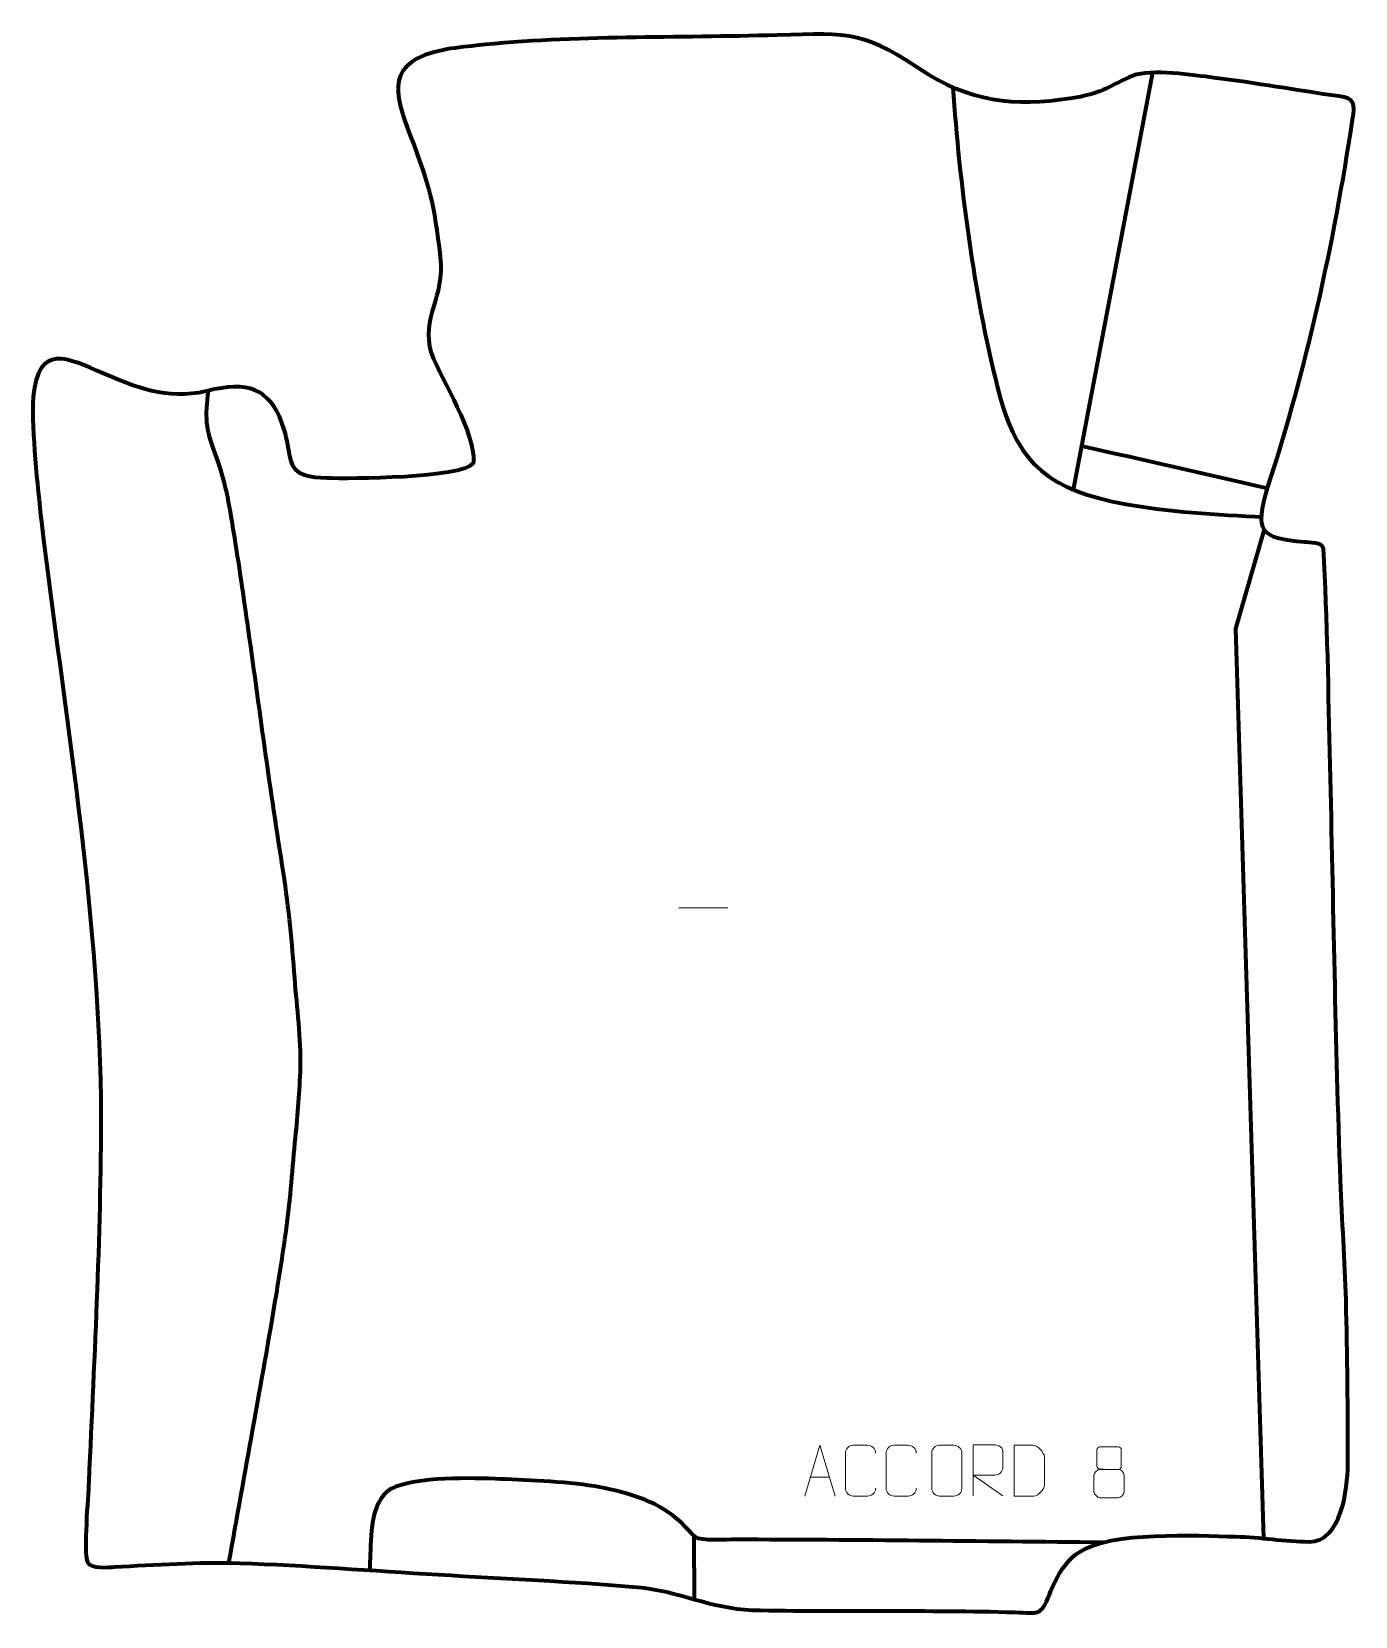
# Model space of a CAD drawing. Header units: millimetres. Extents: x -589 to 61, y 97 to 875.
import ezdxf

# ---------------------------------------------------------------- set-up
doc = ezdxf.new("R2010")
doc.units = ezdxf.units.MM
doc.header["$MEASUREMENT"] = 0
doc.layers.add('layer 2', color=7, linetype='Continuous')
doc.layers.add('layer 3', color=7, linetype='Continuous')

msp = doc.modelspace()

# ---------------------------------------------------------------- linework, layer by layer
at = {"layer": 'layer 2', "color": 142, "lineweight": 158}
for points in [[(-38.5508, 855.01), (-38.5508, 855.01), (-77.739, 649.2521), (-77.739, 649.2521)], [(-73.4435, 671.8053), (-42.9726, 664.87), (-12.5018, 657.9344), (17.969, 650.999)], [(-263.4722, 105.2868), (-263.4722, 105.2868), (-263.7504, 136.4653), (-263.7504, 136.4653)]]:
    msp.add_open_spline(points, degree=3, dxfattribs=at)
for points, knots in [([(-136.6506, 847.7694), (-133.3283, 800.7825), (-126.4156, 746.6175), (-114.8511, 701.0226), (-114.8511, 701.0226), (-106.0643, 666.3793), (-93.8238, 652.4171), (-58.4171, 644.4286), (-58.4171, 644.4286), (-35.1793, 639.7004), (-11.7177, 638.1591), (11.9114, 637.0224), (11.9114, 637.0224), (11.9114, 637.0224), (14.9814, 636.8747), (14.9814, 636.8747)], [0, 0, 0, 0, 0.2, 0.2, 0.2, 0.2, 0.4, 0.4, 0.4, 0.4, 0.6, 0.6, 0.6, 0.6, 1, 1, 1, 1]), ([(-492.1763, 123.2342), (-484.5548, 167.1688), (-476.1766, 210.9621), (-468.904, 254.9583), (-468.904, 254.9583), (-467.1991, 265.3406), (-465.5835, 275.7373), (-464.1221, 286.1568), (-464.1221, 286.1568), (-464.1221, 286.1568), (-463.9132, 287.6461), (-463.9132, 287.6461), (-463.9132, 287.6461), (-461.8833, 302.3772), (-460.9503, 317.3113), (-459.5115, 332.1161), (-459.5115, 332.1161), (-458.3636, 343.5784), (-457.422, 354.8758), (-457.0487, 366.3963), (-457.0487, 366.3963), (-456.6767, 380.5495), (-458.8044, 395.9619), (-459.8808, 410.1786), (-459.8808, 410.1786), (-461.1524, 427.6149), (-462.7321, 444.7081), (-465.4206, 461.9971), (-465.4206, 461.9971), (-471.9269, 502.6561), (-477.3787, 544.1241), (-483.1378, 584.9489), (-483.1378, 584.9489), (-483.1378, 584.9489), (-483.3467, 586.4304), (-483.3467, 586.4304), (-483.3467, 586.4304), (-485.3617, 600.7207), (-487.4649, 614.9831), (-489.7718, 629.2297), (-489.7718, 629.2297), (-492.1603, 643.9232), (-493.7082, 653.8435), (-498.9464, 667.9858), (-498.9464, 667.9858), (-503.6769, 680.2641), (-503.9386, 685.764), (-502.1804, 698.7885)], [0, 0, 0, 0, 0.07692308, 0.07692308, 0.07692308, 0.07692308, 0.15384615, 0.15384615, 0.15384615, 0.15384615, 0.23076923, 0.23076923, 0.23076923, 0.23076923, 0.30769231, 0.30769231, 0.30769231, 0.30769231, 0.38461538, 0.38461538, 0.38461538, 0.38461538, 0.46153846, 0.46153846, 0.46153846, 0.46153846, 0.53846154, 0.53846154, 0.53846154, 0.53846154, 0.61538462, 0.61538462, 0.61538462, 0.61538462, 0.69230769, 0.69230769, 0.69230769, 0.69230769, 0.76923077, 0.76923077, 0.76923077, 0.76923077, 0.84615385, 0.84615385, 0.84615385, 0.84615385, 1, 1, 1, 1]), ([(16.2241, 630.6327), (16.2241, 630.6327), (2.1333, 581.9315), (2.1333, 581.9315), (2.1333, 581.9315), (2.1333, 581.9315), (16.0152, 135.2181), (16.0152, 135.2181)], [0, 0, 0, 0, 0.33333333, 0.33333333, 0.33333333, 0.33333333, 1, 1, 1, 1]), ([(-62.818, 133.2507), (-123.0567, 133.7304), (-183.2901, 134.586), (-243.5319, 134.645), (-243.5319, 134.645), (-247.4199, 134.6483), (-260.4927, 133.6981), (-263.1322, 135.9216), (-263.1322, 135.9216), (-265.839, 138.2017), (-268.5388, 141.871), (-272.0076, 144.7546), (-272.0076, 144.7546), (-283.3354, 154.1712), (-296.1307, 157.5118), (-310.2306, 160.3768), (-310.2306, 160.3768), (-323.522, 163.0065), (-344.7951, 163.841), (-358.6834, 164.3704), (-358.6834, 164.3704), (-372.9171, 164.9131), (-399.9334, 165.6922), (-412.7336, 159.6034), (-412.7336, 159.6034), (-423.0868, 152.6975), (-422.4111, 136.1775), (-422.8528, 125.1325), (-422.8528, 125.1325), (-422.9369, 123.2919), (-423.0245, 121.4573), (-423.1259, 119.6175)], [0, 0, 0, 0, 0.11111111, 0.11111111, 0.11111111, 0.11111111, 0.22222222, 0.22222222, 0.22222222, 0.22222222, 0.33333333, 0.33333333, 0.33333333, 0.33333333, 0.44444444, 0.44444444, 0.44444444, 0.44444444, 0.55555556, 0.55555556, 0.55555556, 0.55555556, 0.66666667, 0.66666667, 0.66666667, 0.66666667, 0.77777778, 0.77777778, 0.77777778, 0.77777778, 1, 1, 1, 1])]:
    msp.add_open_spline(points, degree=3, knots=knots, dxfattribs=at)
at = {"layer": 'layer 2', "color": 250, "lineweight": 9}
for points in [[(-271.1786, 444.8665), (-271.1786, 444.8665), (-247.2006, 444.8665), (-247.2006, 444.8665)], [(-206.6909, 165.2611), (-206.6909, 165.2611), (-197.1952, 165.2611), (-197.1952, 165.2611)]]:
    msp.add_open_spline(points, degree=3, dxfattribs=at)
for points, knots in [([(-209.4135, 156.0117), (-209.4135, 156.0117), (-202.0425, 180.9652), (-202.0425, 180.9652), (-202.0425, 180.9652), (-202.0425, 180.9652), (-194.4726, 156.0117), (-194.4726, 156.0117)], [0, 0, 0, 0, 0.33333333, 0.33333333, 0.33333333, 0.33333333, 1, 1, 1, 1]), ([(-174.5752, 159.8224), (-174.715, 157.499), (-176.3922, 156.0194), (-178.5399, 156.0086), (-178.5399, 156.0086), (-180.8718, 156.009), (-183.2037, 156.009), (-185.5352, 156.0086), (-185.5352, 156.0086), (-187.4602, 155.9032), (-189.4323, 157.7877), (-189.4211, 159.805), (-189.4211, 159.805), (-189.4207, 165.5751), (-189.4207, 171.3448), (-189.4211, 177.1141), (-189.4211, 177.1141), (-189.4169, 179.2522), (-187.6702, 180.9714), (-185.5178, 180.9579), (-185.5178, 180.9579), (-183.1921, 180.9579), (-180.866, 180.9579), (-178.5399, 180.9579), (-178.5399, 180.9579), (-176.5933, 180.9934), (-174.6019, 179.5019), (-174.5752, 177.0643)], [0, 0, 0, 0, 0.125, 0.125, 0.125, 0.125, 0.25, 0.25, 0.25, 0.25, 0.375, 0.375, 0.375, 0.375, 0.5, 0.5, 0.5, 0.5, 0.625, 0.625, 0.625, 0.625, 0.75, 0.75, 0.75, 0.75, 1, 1, 1, 1]), ([(-154.5752, 159.8224), (-154.715, 157.499), (-156.3922, 156.0194), (-158.5399, 156.0086), (-158.5399, 156.0086), (-160.8718, 156.009), (-163.2037, 156.009), (-165.5352, 156.0086), (-165.5352, 156.0086), (-167.4602, 155.9032), (-169.4323, 157.7877), (-169.4211, 159.805), (-169.4211, 159.805), (-169.4207, 165.5751), (-169.4207, 171.3448), (-169.4211, 177.1141), (-169.4211, 177.1141), (-169.4169, 179.2522), (-167.6702, 180.9714), (-165.5178, 180.9579), (-165.5178, 180.9579), (-163.1921, 180.9579), (-160.866, 180.9579), (-158.5399, 180.9579), (-158.5399, 180.9579), (-156.5933, 180.9934), (-154.6019, 179.5019), (-154.5752, 177.0643)], [0, 0, 0, 0, 0.125, 0.125, 0.125, 0.125, 0.25, 0.25, 0.25, 0.25, 0.375, 0.375, 0.375, 0.375, 0.5, 0.5, 0.5, 0.5, 0.625, 0.625, 0.625, 0.625, 0.75, 0.75, 0.75, 0.75, 1, 1, 1, 1]), ([(-143.1321, 180.9574), (-140.8064, 180.9574), (-138.4803, 180.9574), (-136.1542, 180.9574), (-136.1542, 180.9574), (-134.2076, 180.993), (-132.2162, 179.5014), (-132.1895, 177.0638), (-132.1895, 177.0638), (-132.1899, 171.3169), (-132.1899, 165.5696), (-132.1895, 159.8219), (-132.1895, 159.8219), (-132.3293, 157.4985), (-134.0065, 156.0189), (-136.1542, 156.0081), (-136.1542, 156.0081), (-138.4861, 156.0085), (-140.818, 156.0085), (-143.1495, 156.0081), (-143.1495, 156.0081), (-145.0745, 155.9027), (-147.0466, 157.7872), (-147.0354, 159.8045), (-147.0354, 159.8045), (-147.0351, 165.5746), (-147.0351, 171.3443), (-147.0354, 177.1136), (-147.0354, 177.1136), (-147.0312, 179.2517), (-145.2845, 180.9709), (-143.1321, 180.9574)], [0, 0, 0, 0, 0.11111111, 0.11111111, 0.11111111, 0.11111111, 0.22222222, 0.22222222, 0.22222222, 0.22222222, 0.33333333, 0.33333333, 0.33333333, 0.33333333, 0.44444444, 0.44444444, 0.44444444, 0.44444444, 0.55555556, 0.55555556, 0.55555556, 0.55555556, 0.66666667, 0.66666667, 0.66666667, 0.66666667, 0.77777778, 0.77777778, 0.77777778, 0.77777778, 1, 1, 1, 1]), ([(-126.6977, 156.1958), (-126.6977, 156.1958), (-126.6977, 181.1493), (-126.6977, 181.1493), (-126.6977, 181.1493), (-123.1029, 181.1493), (-119.5074, 181.1493), (-115.9122, 181.1493), (-115.9122, 181.1493), (-113.5869, 181.1116), (-112.0296, 179.6216), (-112.0337, 177.2552), (-112.0337, 177.2552), (-112.0341, 175.2197), (-112.0341, 172.1603), (-112.0337, 170.1243), (-112.0337, 170.1243), (-112.0402, 168.2488), (-113.8525, 166.307), (-115.862, 166.2879), (-115.862, 166.2879), (-115.862, 166.2879), (-126.6977, 166.2879), (-126.6977, 166.2879), (-126.6977, 166.2879), (-126.6977, 166.2879), (-112.043, 156.1958), (-112.043, 156.1958)], [0, 0, 0, 0, 0.125, 0.125, 0.125, 0.125, 0.25, 0.25, 0.25, 0.25, 0.375, 0.375, 0.375, 0.375, 0.5, 0.5, 0.5, 0.5, 0.625, 0.625, 0.625, 0.625, 0.75, 0.75, 0.75, 0.75, 1, 1, 1, 1]), ([(-106.4711, 156.0345), (-104.1393, 156.0349), (-99.1891, 156.0109), (-96.8576, 156.0106), (-96.8576, 156.0106), (-94.9326, 155.9052), (-91.614, 159.4468), (-91.6252, 161.4641), (-91.6252, 161.4641), (-91.6256, 167.2342), (-91.6256, 169.4039), (-91.6252, 175.1732), (-91.6252, 175.1732), (-91.6295, 177.3113), (-95.004, 180.9714), (-97.1564, 180.9579), (-97.1564, 180.9579), (-99.4821, 180.9579), (-104.2064, 180.9579), (-106.5325, 180.9579), (-106.5325, 180.9579), (-106.5321, 175.211), (-106.4708, 161.7818), (-106.4711, 156.0345)], [0, 0, 0, 0, 0.14285714, 0.14285714, 0.14285714, 0.14285714, 0.28571429, 0.28571429, 0.28571429, 0.28571429, 0.42857143, 0.42857143, 0.42857143, 0.42857143, 0.57142857, 0.57142857, 0.57142857, 0.57142857, 0.71428571, 0.71428571, 0.71428571, 0.71428571, 1, 1, 1, 1]), ([(-65.8499, 178.7099), (-65.8499, 176.4969), (-65.8499, 172.8146), (-65.8499, 170.6013), (-65.8499, 170.6013), (-65.8349, 170.0939), (-65.0275, 169.1625), (-64.3274, 169.1637), (-64.3274, 169.1637), (-61.3575, 169.1639), (-58.3873, 169.079), (-55.4169, 169.0787), (-55.4169, 169.0787), (-54.6198, 169.0829), (-53.8991, 169.8732), (-53.9017, 170.5939), (-53.9017, 170.5939), (-53.902, 172.8099), (-53.902, 176.4946), (-53.9017, 178.7099), (-53.9017, 178.7099), (-53.9202, 179.4207), (-54.5316, 180.1811), (-55.3655, 180.1737), (-55.3655, 180.1737), (-58.3826, 180.1734), (-61.3995, 180.1734), (-64.4161, 180.1737), (-64.4161, 180.1737), (-65.0425, 180.1813), (-65.8666, 179.4703), (-65.8499, 178.7099)], [0, 0, 0, 0, 0.11111111, 0.11111111, 0.11111111, 0.11111111, 0.22222222, 0.22222222, 0.22222222, 0.22222222, 0.33333333, 0.33333333, 0.33333333, 0.33333333, 0.44444444, 0.44444444, 0.44444444, 0.44444444, 0.55555556, 0.55555556, 0.55555556, 0.55555556, 0.66666667, 0.66666667, 0.66666667, 0.66666667, 0.77777778, 0.77777778, 0.77777778, 0.77777778, 1, 1, 1, 1]), ([(-67.3087, 166.1917), (-67.3087, 163.0209), (-67.3087, 161.3188), (-67.3087, 158.1474), (-67.3087, 158.1474), (-67.3172, 156.9255), (-65.6193, 155.2328), (-64.3667, 155.2243), (-64.3667, 155.2243), (-61.3836, 155.2246), (-58.4003, 155.2246), (-55.4169, 155.2243), (-55.4169, 155.2243), (-54.0936, 155.236), (-52.4732, 156.8576), (-52.4843, 158.1568), (-52.4843, 158.1568), (-52.4846, 161.325), (-52.4846, 163.0238), (-52.4843, 166.1917), (-52.4843, 166.1917), (-52.554, 167.5721), (-54.1318, 169.1507), (-55.4372, 169.1446), (-55.4372, 169.1446), (-58.4138, 169.1443), (-61.3904, 169.1443), (-64.3667, 169.1446), (-64.3667, 169.1446), (-65.4462, 169.151), (-67.2925, 167.5721), (-67.3087, 166.1917)], [0, 0, 0, 0, 0.11111111, 0.11111111, 0.11111111, 0.11111111, 0.22222222, 0.22222222, 0.22222222, 0.22222222, 0.33333333, 0.33333333, 0.33333333, 0.33333333, 0.44444444, 0.44444444, 0.44444444, 0.44444444, 0.55555556, 0.55555556, 0.55555556, 0.55555556, 0.66666667, 0.66666667, 0.66666667, 0.66666667, 0.77777778, 0.77777778, 0.77777778, 0.77777778, 1, 1, 1, 1])]:
    msp.add_open_spline(points, degree=3, knots=knots, dxfattribs=at)
at = {"layer": 'layer 3', "color": 242, "lineweight": 158}
msp.add_open_spline([(-370.8259, 868.3303), (-322.216, 873.422), (-271.9387, 871.9442), (-222.964, 873.4568), (-222.964, 873.4568), (-186.108, 874.6513), (-179.8761, 875.1288), (-148.7546, 854.0573), (-148.7546, 854.0573), (-124.2605, 839.2328), (-101.5819, 838.2126), (-73.9486, 843.2119), (-73.9486, 843.2119), (-60.47, 846.0288), (-59.2809, 849.0031), (-48.1787, 853.471), (-48.1787, 853.471), (-39.4887, 856.9682), (-17.9779, 853.7122), (-8.5852, 852.5402), (-8.5852, 852.5402), (12.1142, 849.9574), (32.4184, 846.2815), (52.9854, 843.4196), (52.9854, 843.4196), (61.0507, 842.3199), (60.8757, 839.9178), (59.737, 831.9443), (59.737, 831.9443), (50.189, 769.3637), (37.5293, 711.8722), (18.128, 651.5456), (18.128, 651.5456), (11.6241, 629.2797), (13.9705, 626.4096), (36.1637, 624.4762), (36.1637, 624.4762), (38.1645, 624.3019), (45.177, 624.344), (45.3495, 621.4398), (45.3495, 621.4398), (47.431, 586.405), (47.8381, 550.0973), (48.6913, 514.9684), (48.6913, 514.9684), (50.3373, 446.9512), (51.3235, 378.9231), (53.7811, 310.927), (53.7811, 310.927), (54.4938, 291.2466), (55.962, 271.8584), (56.4814, 252.0344), (56.4814, 252.0344), (57.1808, 225.344), (57.4251, 198.0031), (57.3942, 171.2957), (57.3942, 171.2957), (57.2399, 159.6379), (54.2406, 133.5471), (38.4023, 133.606), (38.4023, 133.606), (26.3813, 133.7788), (14.4925, 135.8094), (2.0785, 136.1149), (2.0785, 136.1149), (-17.0659, 136.5858), (-59.1349, 138.9063), (-74.6665, 128.4641), (-74.6665, 128.4641), (-82.0979, 123.4679), (-85.9398, 115.7608), (-89.2077, 107.7031), (-89.2077, 107.7031), (-93.4152, 96.9727), (-94.5511, 98.5618), (-106.1708, 98.9604), (-106.1708, 98.9604), (-149.161, 100.2719), (-192.1203, 98.9795), (-235.063, 100.0495), (-235.063, 100.0495), (-255.9913, 100.8235), (-271.1094, 109.5033), (-291.7435, 111.3565), (-291.7435, 111.3565), (-323.9473, 114.074), (-357.0171, 115.5207), (-389.3605, 117.4631), (-389.3605, 117.4631), (-421.7681, 119.4129), (-454.6012, 121.9475), (-487.0022, 123.1322), (-487.0022, 123.1322), (-506.82, 123.683), (-528.484, 122.3519), (-548.359, 121.2294), (-548.359, 121.2294), (-551.3915, 121.0582), (-560.1282, 120.2204), (-561.7287, 123.4953), (-561.7287, 123.4953), (-563.6593, 128.9088), (-561.3954, 155.1453), (-561.0487, 163.2186), (-561.0487, 163.2186), (-558.2478, 226.4597), (-554.9177, 288.059), (-555.1165, 351.483), (-555.1165, 351.483), (-556.7014, 447.5746), (-572.9233, 539.5335), (-584.2891, 634.4672), (-584.2891, 634.4672), (-586.3413, 652.636), (-589.0878, 677.867), (-588.4318, 695.8246), (-588.4318, 695.8246), (-585.6614, 722.2822), (-571.9231, 715.23), (-553.4393, 707.0837), (-553.4393, 707.0837), (-533.9059, 698.7297), (-520.6332, 693.8547), (-499.2799, 699.5026), (-499.2799, 699.5026), (-480.769, 703.5061), (-470.8088, 698.2451), (-465.0262, 679.7917), (-465.0262, 679.7917), (-463.3918, 674.1773), (-463.1173, 670.0587), (-461.8761, 664.8504), (-461.8761, 664.8504), (-459.8372, 656.295), (-451.871, 656.2934), (-444.132, 655.9205), (-444.132, 655.9205), (-432.7549, 655.3724), (-377.7518, 655.9614), (-372.5043, 662.9414), (-372.5043, 662.9414), (-372.5043, 662.9414), (-372.1358, 663.5456), (-372.1358, 663.5456), (-372.1358, 663.5456), (-371.1366, 678.554), (-387.3039, 702.8234), (-392.8295, 717.3955), (-392.8295, 717.3955), (-398.1315, 734.9442), (-386.0683, 744.1642), (-388.4184, 764.5505), (-388.4184, 764.5505), (-391.4369, 790.813), (-393.7244, 799.4219), (-403.1462, 824.0986), (-403.1462, 824.0986), (-411.4426, 845.8278), (-414.9492, 860.4281), (-387.1945, 866.0895), (-387.1945, 866.0895), (-381.8068, 867.1885), (-376.2845, 867.6962), (-370.8259, 868.3303)], degree=3, knots=[0, 0, 0, 0, 0.02380952, 0.02380952, 0.02380952, 0.02380952, 0.04761905, 0.04761905, 0.04761905, 0.04761905, 0.07142857, 0.07142857, 0.07142857, 0.07142857, 0.0952381, 0.0952381, 0.0952381, 0.0952381, 0.11904762, 0.11904762, 0.11904762, 0.11904762, 0.14285714, 0.14285714, 0.14285714, 0.14285714, 0.16666667, 0.16666667, 0.16666667, 0.16666667, 0.19047619, 0.19047619, 0.19047619, 0.19047619, 0.21428571, 0.21428571, 0.21428571, 0.21428571, 0.23809524, 0.23809524, 0.23809524, 0.23809524, 0.26190476, 0.26190476, 0.26190476, 0.26190476, 0.28571429, 0.28571429, 0.28571429, 0.28571429, 0.30952381, 0.30952381, 0.30952381, 0.30952381, 0.33333333, 0.33333333, 0.33333333, 0.33333333, 0.35714286, 0.35714286, 0.35714286, 0.35714286, 0.38095238, 0.38095238, 0.38095238, 0.38095238, 0.4047619, 0.4047619, 0.4047619, 0.4047619, 0.42857143, 0.42857143, 0.42857143, 0.42857143, 0.45238095, 0.45238095, 0.45238095, 0.45238095, 0.47619048, 0.47619048, 0.47619048, 0.47619048, 0.5, 0.5, 0.5, 0.5, 0.52380952, 0.52380952, 0.52380952, 0.52380952, 0.54761905, 0.54761905, 0.54761905, 0.54761905, 0.57142857, 0.57142857, 0.57142857, 0.57142857, 0.5952381, 0.5952381, 0.5952381, 0.5952381, 0.61904762, 0.61904762, 0.61904762, 0.61904762, 0.64285714, 0.64285714, 0.64285714, 0.64285714, 0.66666667, 0.66666667, 0.66666667, 0.66666667, 0.69047619, 0.69047619, 0.69047619, 0.69047619, 0.71428571, 0.71428571, 0.71428571, 0.71428571, 0.73809524, 0.73809524, 0.73809524, 0.73809524, 0.76190476, 0.76190476, 0.76190476, 0.76190476, 0.78571429, 0.78571429, 0.78571429, 0.78571429, 0.80952381, 0.80952381, 0.80952381, 0.80952381, 0.83333333, 0.83333333, 0.83333333, 0.83333333, 0.85714286, 0.85714286, 0.85714286, 0.85714286, 0.88095238, 0.88095238, 0.88095238, 0.88095238, 0.9047619, 0.9047619, 0.9047619, 0.9047619, 0.92857143, 0.92857143, 0.92857143, 0.92857143, 0.95238095, 0.95238095, 0.95238095, 0.95238095, 1, 1, 1, 1], dxfattribs=at)

doc.saveas('drawing.dxf')
